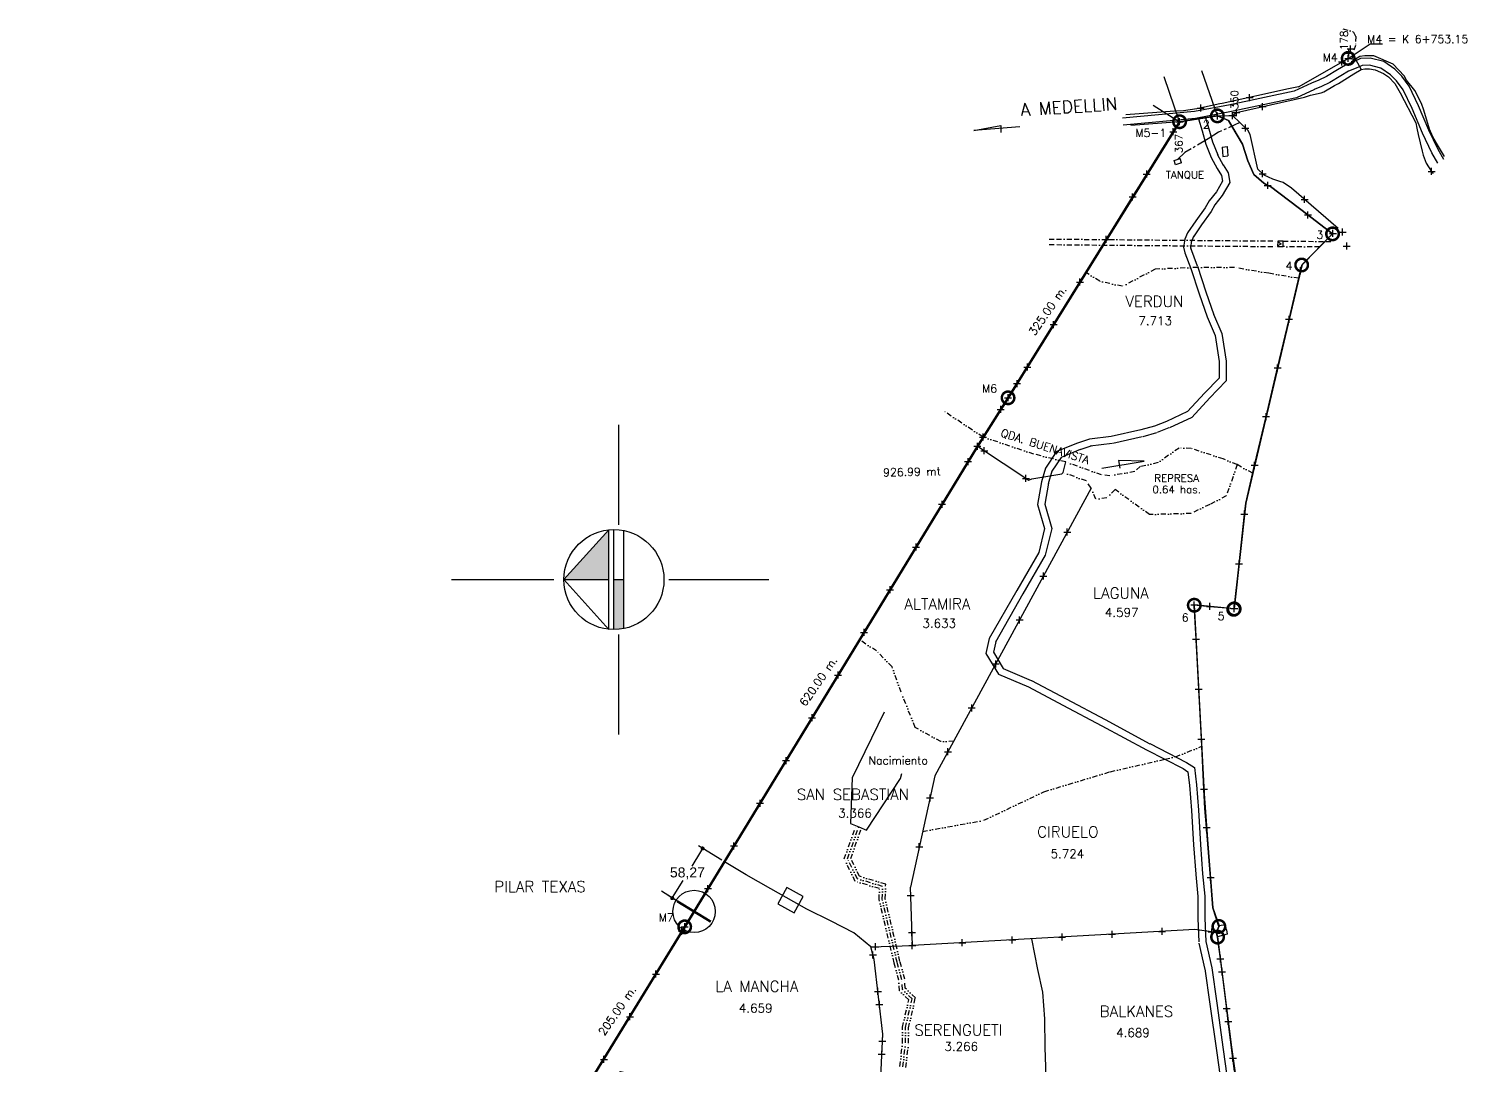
# Model space of a CAD drawing. Extents: x 14987 to 27544, y 5584 to 8136.
# Drawn here: x 22990 to 24429, y 7099 to 8136 of the extents above; entities that cross this region are included whole.
import ezdxf
from ezdxf.enums import TextEntityAlignment as Align

# ---------------------------------------------------------------- set-up
doc = ezdxf.new("R2010")
doc.units = 0
doc.header["$LTSCALE"] = 10
doc.header["$MEASUREMENT"] = 0
doc.header["$PDMODE"] = 2
doc.header["$PDSIZE"] = 3.5
for name, pattern in [('BORDER', [1.75, 0.5, -0.25, 0.5, -0.25, 0, -0.25]), ('CENTER', [2, 1.25, -0.25, 0.25, -0.25]), ('DIVIDE', [1.25, 0.5, -0.25, 0, -0.25, 0, -0.25])]:
    doc.linetypes.add(name, pattern=pattern)
doc.layers.get('0').update_dxf_attribs({"linetype": 'CONTINUOUS'})
doc.layers.get('Defpoints').update_dxf_attribs({"linetype": 'CONTINUOUS'})
for name, color, linetype in [('AREA', 2, 'CONTINUOUS'), ('CANO', 5, 'DIVIDE'), ('CERCO', 2, 'CONTINUOUS'), ('DIV-', 5, 'CONTINUOUS'), ('ENERGIA', 1, 'BORDER'), ('HOJA', 8, 'CONTINUOUS'), ('LIMITE', 6, 'CONTINUOUS'), ('MOJON', 2, 'CONTINUOUS'), ('MURO', 3, 'CONTINUOUS'), ('PL', 3, 'CONTINUOUS'), ('PUA', 1, 'CONTINUOUS'), ('r-100', 6, 'CONTINUOUS'), ('R-100B', 6, 'CONTINUOUS'), ('R60', 2, 'CONTINUOUS'), ('TUBERIA', 6, 'CENTER'), ('VIA', 4, 'CONTINUOUS')]:
    doc.layers.add(name, color=color, linetype=linetype)
doc.styles.add('ARIAL', font='arial.ttf')
doc.styles.add('SIMPLEX', font='simplex', dxfattribs={"height": 8})
doc.dimstyles.new('Arq 1000', dxfattribs={"dimscale": 5, "dimtxt": 2, "dimasz": 0.8, "dimexe": 1, "dimexo": 0.625, "dimgap": 0.2, "dimtad": 0, "dimtih": 1, "dimtoh": 1, "dimzin": 1, "dimtxsty": 'ARIAL', "dimblk": 'DOT', "dimcen": 2.5, "dimclrd": 1, "dimclre": 1, "dimclrt": 7, "dimadec": 0, "dimazin": 0, "dimtfac": 1, "dimtix": 1, "dimtmove": 2, "dimatfit": 3, "dimfxl": 1, "dimarcsym": 0})

# ---------------------------------------------------------------- blocks, each defined once
blk = doc.blocks.new('_DOT')
at = {"color": 0, "linetype": 'ByBlock'}
blk.add_line((-0.5, 0), (-1, 0), dxfattribs=at)
at = {"color": 0, "linetype": 'ByBlock', "const_width": 0.5}
blk.add_lwpolyline([(-0.25, 0, 1), (0.25, 0, 1)], format="xyb", close=True, dxfattribs=at)
blk = doc.blocks.new('*D13')
at = {"color": 1, "lineweight": -2, "transparency": 16777216}
for p, q in [((23662, 7312.8), (23653.1, 7298.4)), ((23683.2, 7304.5), (23659.8, 7318.8)), ((23635.7, 7269.9), (23644.5, 7284.3)), ((23652.7, 7254.8), (23629.4, 7269.1))]:
    blk.add_line(p, q, dxfattribs=at)
at = {"layer": 'Defpoints', "color": 0, "transparency": 16777216}
for p in [(23664, 7316.2), (23685.8, 7302.9), (23655.4, 7253.2)]:
    blk.add_point(p, dxfattribs=at)
at = {"color": 1, "lineweight": -2, "transparency": 16777216, "xscale": 4, "yscale": 4, "zscale": 4}
for p, rotation in [((23664, 7316.2), 58.52609365823916), ((23633.6, 7266.5), 238.5260936582391)]:
    blk.add_blockref('_DOT', p, dxfattribs=dict(at, rotation=rotation))
at = {"color": 7, "transparency": 16777216, "insert": (23648.8, 7291.3), "char_height": 10, "attachment_point": 5, "style": 'ARIAL'}
blk.add_mtext('58,27', dxfattribs=at)

msp = doc.modelspace()

# ---------------------------------------------------------------- hatches: boundary and pattern name
for points in [[(23570.334, 7634.797), (23536.195, 7597.055), (23570.334, 7597.055)], [(23570.334, 7597.055), (23536.195, 7597.055), (23525.334, 7585.048), (23570.334, 7585.048)], [(23585.334, 7585.048), (23575.334, 7585.048), (23575.334, 7535.048, 0.05038204), (23585.334, 7536.058)]]:
    msp.add_hatch(color=256).paths.add_polyline_path(points)

# ---------------------------------------------------------------- linework, layer by layer
at = {"color": 4}
for p, q in [((23580.334, 7639.797), (23580.334, 7739.797)), ((23525.334, 7585.048), (23570.334, 7634.797)), ((23570.334, 7535.298), (23570.334, 7634.797)), ((23575.334, 7535.048), (23575.334, 7635.048)), ((23585.334, 7536.058), (23585.334, 7634.038)), ((23412.834, 7585.048), (23515.334, 7585.048)), ((23570.334, 7535.298), (23525.334, 7585.048)), ((23525.334, 7585.048), (23570.334, 7585.048)), ((23575.334, 7585.048), (23585.334, 7585.048)), ((23630.334, 7585.048), (23730.334, 7585.048)), ((23580.334, 7430.298), (23580.334, 7530.298))]:
    msp.add_line(p, q, dxfattribs=at)
msp.add_circle((23575.334, 7585.048), 50, dxfattribs=at)
msp.add_point((23747.398, 7404.133))
at = {"layer": 'AREA'}
for p in [(24310.106, 8111.52), (24311.858, 8115.694), (24309.553, 8106.252), (24197.8, 8052.11), (24140.919, 8042.891), (24178.698, 8048.731), (24193.722, 8049.028), (24392.881, 7993.253), (24093.888, 7967.655), (23978.489, 7781.042), (23944.451, 7727.596), (23938.814, 7718.312), (24155.663, 7559.685), (24171.196, 7558.142)]:
    msp.add_point(p, dxfattribs=at)
at = {"layer": 'AREA', "color": 2}
for p in [(24294.269, 7931.16), (24195.537, 7556.013)]:
    msp.add_point(p, dxfattribs=at)
at = {"layer": 'CANO'}
for points in [[(24304.272, 8135.859), (24314.446, 8132.967), (24317.01, 8128.149), (24316.869, 8119.246), (24313.955, 8110.464), (24312.82, 8102.671)], [(23861.263, 7098.274), (23863.887, 7121.958), (23863.847, 7137.4), (23870.167, 7164.775), (23860.812, 7173.967), (23860.179, 7184.432), (23855.538, 7201.7), (23840.505, 7265.138), (23840.927, 7276.082), (23816.646, 7283.302), (23805.607, 7305.735), (23817.273, 7338.765)], [(23864.216, 7097.681), (23866.888, 7121.797), (23866.848, 7137.062), (23873.468, 7165.738), (23863.737, 7175.299), (23863.156, 7184.917), (23858.447, 7202.436), (23843.519, 7265.431), (23844.015, 7278.294), (23818.759, 7285.804), (23808.857, 7305.927), (23820.102, 7337.766)], [(23867.168, 7097.087), (23869.888, 7121.635), (23869.849, 7136.724), (23876.769, 7166.7), (23866.662, 7176.63), (23866.132, 7185.401), (23861.355, 7203.171), (23846.532, 7265.725), (23847.102, 7280.505), (23820.871, 7288.305), (23812.106, 7306.118), (23822.93, 7336.767)]]:
    msp.add_lwpolyline(points, dxfattribs=at)
at = {"layer": 'CANO', "color": 152, "true_color": 0x2a7dc6}
for points in [[(24260.178, 7886.326), (24230.241, 7891.36), (24195.703, 7897.167), (24159.194, 7897.167), (24116.655, 7895.508), (24083.735, 7878.32), (24061.196, 7883.358), (24047.136, 7892.052)], [(24214.088, 7691.37), (24198.598, 7699.993), (24184.624, 7705.722), (24152.515, 7716.211), (24140.357, 7716.591), (24119.445, 7702.003), (24101.648, 7698.074), (24096.063, 7693.088), (24071.273, 7688.877), (24062.898, 7689.782), (24027.153, 7702.681), (23995.342, 7710.536), (23944.451, 7727.596), (23904.655, 7753.927)], [(24198.598, 7699.993), (24187.594, 7668.668), (24171.101, 7660.234), (24152.504, 7651.24), (24110.883, 7650.095), (24076.544, 7674.991), (24068.038, 7666.698), (24057.232, 7665.504), (24052.445, 7676.508), (24047.694, 7683.687), (24024.669, 7692.1)], [(23915.103, 7423.469), (23902.205, 7423.026), (23876.663, 7437.198), (23862.387, 7472.485), (23853.478, 7497.787), (23838.004, 7513.717), (23820.882, 7524.744)], [(23884.011, 7333.177), (23945.238, 7344.318), (24005.342, 7372.918), (24071.648, 7392.937), (24126.173, 7405.371), (24136.753, 7407.784), (24163.081, 7418.312)]]:
    msp.add_lwpolyline(points, dxfattribs=at)
at = {"layer": 'CERCO'}
for p, q in [((24316.752, 8105.395), (24322.526, 8095.154)), ((24140.919, 8042.891), (24125.464, 8087.838)), ((24178.698, 8048.731), (24163.243, 8093.678)), ((24159.808, 8045.811), (24163.375, 8033.848)), ((24166.516, 8047.811), (24170.084, 8035.848)), ((24178.698, 8048.731), (24193.722, 8049.028)), ((24163.375, 8033.848), (24167.252, 8020.469)), ((24170.099, 8035.796), (24173.884, 8022.735)), ((24167.252, 8020.469), (24172.539, 8007.091)), ((24173.884, 8022.735), (24179.049, 8009.663)), ((24172.539, 8007.091), (24178.531, 7996.177)), ((24178.675, 8010.459), (24184.667, 7999.545)), ((24184.532, 7999.781), (24189.409, 7991.662)), ((24183.818, 7983.502), (24177.826, 7972.94)), ((24178.531, 7996.177), (24182.761, 7989.135)), ((24182.761, 7989.135), (24183.818, 7983.502)), ((24189.409, 7991.662), (24191.17, 7982.276)), ((24177.826, 7972.94), (24170.425, 7963.786)), ((24183.631, 7968.986), (24176.258, 7959.867)), ((24191.17, 7982.276), (24183.631, 7968.986)), ((24166.548, 7956.745), (24157.031, 7943.719)), ((24170.425, 7963.786), (24166.548, 7956.745)), ((24176.258, 7959.867), (24172.464, 7952.977)), ((24157.031, 7943.719), (24148.925, 7931.748)), ((24172.464, 7952.977), (24162.757, 7939.69)), ((24146.105, 7925.411), (24144.695, 7917.314)), ((24148.925, 7931.748), (24146.105, 7925.411)), ((24155.32, 7928.903), (24152.501, 7922.566)), ((24162.757, 7939.69), (24154.721, 7927.823)), ((24144.695, 7917.314), (24146.105, 7911.681)), ((24146.105, 7911.681), (24152.113, 7896.272)), ((24151.486, 7919.013), (24152.896, 7913.38)), ((24153.001, 7924.21), (24151.684, 7916.642)), ((24151.684, 7916.642), (24158.635, 7898.815)), ((24158.753, 7898.488), (24167.303, 7872.867)), ((24152.113, 7896.272), (24160.663, 7870.651)), ((24160.663, 7870.651), (24168.555, 7847.658)), ((24167.284, 7872.924), (24175.176, 7849.931)), ((24168.555, 7847.658), (24176.447, 7829.264)), ((24174.988, 7850.418), (24183.235, 7831.195)), ((24176.447, 7829.264), (24180.393, 7802.986)), ((24183.235, 7831.195), (24187.393, 7803.509)), ((24180.393, 7802.986), (24180.393, 7786.563)), ((24187.393, 7803.509), (24187.393, 7783.752)), ((24180.393, 7786.563), (24165.924, 7771.453)), ((24187.393, 7783.752), (24170.98, 7766.612)), ((24165.924, 7771.453), (24148.825, 7753.059)), ((24148.825, 7753.059), (24127.779, 7743.204)), ((24171.051, 7766.687), (24153.025, 7747.296)), ((24115.941, 7738.606), (24102.13, 7734.664)), ((24127.779, 7743.204), (24115.941, 7738.606)), ((24153.025, 7747.296), (24130.748, 7736.865)), ((24050.832, 7725.467), (24038.994, 7721.525)), ((24072.535, 7728.095), (24050.832, 7725.467)), ((24102.13, 7734.664), (24072.535, 7728.095)), ((24103.647, 7727.831), (24074.052, 7721.261)), ((24117.862, 7731.875), (24104.051, 7727.933)), ((24130.314, 7736.679), (24118.476, 7732.081)), ((24017.949, 7712.985), (24006.768, 7696.562)), ((24038.994, 7721.525), (24017.949, 7712.985)), ((24041.626, 7715.039), (24022.543, 7707.295)), ((24053.044, 7718.825), (24041.206, 7714.884)), ((24073.377, 7721.146), (24051.674, 7718.518)), ((24006.768, 7696.562), (24002.822, 7682.766)), ((24022.543, 7707.295), (24013.189, 7693.554)), ((24002.822, 7682.766), (23998.906, 7660.203)), ((24009.719, 7681.569), (24006.078, 7660.586)), ((24013.189, 7693.554), (24009.553, 7680.841)), ((23998.906, 7660.203), (24005.795, 7636.118)), ((24006.078, 7660.586), (24013.03, 7636.28)), ((24005.795, 7636.118), (24000.055, 7612.034)), ((24013.03, 7636.28), (24006.628, 7609.42)), ((24000.055, 7612.034), (23978.24, 7574.186)), ((24006.628, 7609.42), (23984.304, 7570.691)), ((23978.24, 7574.186), (23950.684, 7526.017)), ((23984.316, 7570.711), (23956.76, 7522.541)), ((23950.684, 7526.017), (23947.24, 7511.108)), ((23957.504, 7524.442), (23954.704, 7512.32)), ((23947.24, 7511.108), (23959.869, 7490.464)), ((23954.704, 7512.32), (23964.666, 7496.036)), ((23964.666, 7496.036), (23992.446, 7484.296)), ((23959.869, 7490.464), (23989.721, 7477.848)), ((23993.013, 7484.026), (24027.457, 7465.676)), ((23989.721, 7477.848), (24024.166, 7459.498)), ((24027.438, 7465.686), (24066.476, 7445.042)), ((24024.166, 7459.498), (24063.203, 7438.854)), ((24063.203, 7438.854), (24107.981, 7414.769)), ((24066.519, 7445.019), (24111.297, 7420.934)), ((24107.981, 7414.769), (24144.364, 7395.973)), ((24111.194, 7420.988), (24147.817, 7402.069))]:
    msp.add_line(p, q, dxfattribs=at)
for points in [[(24259.808, 8077.906), (24309.553, 8106.252)], [(24309.553, 8106.252), (24316.752, 8105.395)], [(24405.829, 8008.139), (24397.96, 8021.396), (24394.055, 8027.888), (24390.878, 8035.555), (24385.308, 8054.541), (24382.907, 8061.084), (24376.19, 8074.232), (24367.93, 8084.501), (24365.425, 8088.769), (24354.55, 8100.395), (24335.149, 8108.847), (24326.167, 8108.703), (24321.021, 8108.076), (24316.752, 8105.395), (24312.82, 8102.671)], [(24299.372, 7936.054), (24252.886, 7976.468), (24244.534, 7982.014), (24241.079, 7983.056), (24234.205, 7985.512), (24225.475, 7989.313), (24219.285, 7995.459), (24211.373, 8030.02), (24209.209, 8034.335), (24193.722, 8049.028), (24197.8, 8052.11), (24265.689, 8067.563), (24271.68, 8069.523), (24282.401, 8071.882), (24285.237, 8072.96), (24295.833, 8079.121), (24299.921, 8081.247), (24315.222, 8090.92), (24322.526, 8095.154), (24326.163, 8095.841), (24330.752, 8095.743), (24336.573, 8094.675), (24344.848, 8091.183), (24349.836, 8087.769), (24356.131, 8081.214), (24361.594, 8071.902), (24377.03, 8041.815), (24378.092, 8036.489), (24379.644, 8030.195), (24383.619, 8013.435), (24384.605, 8009.402), (24387.628, 8001.302), (24392.881, 7993.253), (24394.424, 7991.235)], [(24259.808, 8077.906), (24249.967, 8075.741), (24183.613, 8061.072), (24181.101, 8060.646), (24158.315, 8055.718), (24144.914, 8053.924), (24135.825, 8053.384)], [(24135.825, 8053.384), (24087.251, 8049.731)], [(24140.919, 8042.891), (24092.345, 8039.238)], [(24178.698, 8048.731), (24140.919, 8042.891), (24093.888, 7967.655)], [(24203.977, 8020.356), (24200.956, 8026.168), (24189.838, 8044.085), (24178.698, 8048.731)], [(24293.923, 7930.709), (24231.826, 7978.275), (24228.981, 7979.206), (24225.033, 7981.418), (24215.24, 7990.137), (24209.128, 8003.794), (24203.977, 8020.356)], [(24093.888, 7967.655), (23978.489, 7781.042), (23944.451, 7727.596)], [(23944.451, 7727.596), (23938.814, 7718.312), (23990.305, 7684.345), (23993.134, 7685.784), (24023.315, 7690.914), (24024.669, 7692.1), (24027.153, 7702.681)], [(23838.991, 7037.54), (23582.021, 7092.902), (23543.458, 7069.395), (23938.814, 7718.312)], [(24052.445, 7676.508), (23896.251, 7388.736), (23871.771, 7277.618)], [(24195.508, 7555.727), (24155.663, 7559.685), (24166.208, 7358.733)], [(23845.533, 7452.372), (23813.688, 7386.764), (23812, 7341.054), (23820.102, 7337.766), (23828, 7334.541), (23861.79, 7386.221), (23863.358, 7391.122)], [(24166.339, 7356.236), (24174.304, 7256.827), (24180.365, 7238.262)], [(24187.784, 7234.831), (24188.673, 7230.314), (24178.921, 7227.84), (24197.216, 7083.143), (24216.408, 6966.017), (24139.517, 6977.038), (23968.359, 7013.507), (23897.128, 7031.978), (23838.991, 7037.54), (23840.215, 7044.854), (23844.093, 7130.472), (23835.614, 7205.018), (23832.067, 7217.816), (23873.766, 7219.127), (23871.771, 7277.618)], [(24178.921, 7227.84), (24177.543, 7232.191), (24156.076, 7235.087), (23873.766, 7219.127)], [(24187.784, 7234.831), (24186.913, 7239.755), (24180.471, 7238.92), (24177.543, 7232.191)]]:
    msp.add_lwpolyline(points, dxfattribs=at)
at = {"layer": 'CERCO', "color": 2}
msp.add_lwpolyline([(24294.269, 7931.16), (24263.417, 7900.027), (24207.04, 7661.556), (24195.505, 7555.727)], dxfattribs=at)
at = {"layer": 'DIV-'}
for points in [[(23832.067, 7217.816), (23815.139, 7231.734), (23792.513, 7243.342), (23768.336, 7255.57), (23755.155, 7262.768), (23732.072, 7275.691), (23707.469, 7289.928), (23695.885, 7296.735), (23685.734, 7302.919)], [(24005.396, 7004.135), (24007.335, 7031.75), (24009.274, 7059.365), (24007.981, 7078.081), (24006.689, 7117.127), (24006.08, 7145.666), (24004.104, 7172.307), (23999.257, 7195.057), (23993.239, 7225.881)]]:
    msp.add_lwpolyline(points, dxfattribs=at)
msp.add_lwpolyline([(23739.364, 7260.87), (23755.684, 7251.958), (23764.585, 7268.258), (23748.264, 7277.17)], close=True, dxfattribs=at)
at = {"layer": 'ENERGIA'}
for p, q in [((24010.488, 7925.59), (24239.032, 7923.588)), ((24010.638, 7920.038), (24238.983, 7918.038)), ((24238.983, 7918.038), (24244.582, 7923.539)), ((24239.032, 7923.588), (24244.533, 7917.989)), ((24280.902, 7917.671), (24244.533, 7917.989)), ((24244.582, 7923.539), (24293.854, 7923.108))]:
    msp.add_line(p, q, dxfattribs=at)
at = {"layer": 'HOJA'}
msp.add_lwpolyline([(23538.902, 7063.063), (23646.071, 7237.819), (23741.136, 7393.853), (23829.56, 7538.989), (23938.814, 7718.312), (23969.43, 7766.817), (24140.919, 8042.891), (24178.698, 8048.731), (24189.838, 8044.085), (24203.977, 8020.356), (24209.128, 8003.794), (24215.24, 7990.137), (24225.033, 7981.418), (24228.981, 7979.206), (24231.826, 7978.275), (24269.187, 7949.657), (24293.866, 7930.753), (24263.417, 7900.027), (24207.04, 7661.556), (24195.537, 7556.013), (24195.508, 7555.727), (24155.663, 7559.685), (24165.325, 7375.548), (24169.18, 7320.778), (24174.304, 7256.827), (24180.471, 7238.92), (24177.684, 7232.516), (24178.889, 7227.554), (24192.868, 7117.528), (24200.035, 7065.937)], dxfattribs=at)
msp.add_lwpolyline([(23538.902, 7063.063), (23646.071, 7237.819), (23741.136, 7393.853), (23829.56, 7538.989), (23938.814, 7718.312), (23969.43, 7766.817), (24140.919, 8042.891), (24178.698, 8048.731), (24189.838, 8044.085), (24203.977, 8020.356), (24209.128, 8003.794), (24215.24, 7990.137), (24225.033, 7981.418), (24228.981, 7979.206), (24231.826, 7978.275), (24269.187, 7949.657), (24293.866, 7930.753), (24263.417, 7900.027), (24207.04, 7661.556), (24195.537, 7556.013), (24195.508, 7555.727), (24155.663, 7559.685), (24165.325, 7375.548), (24169.18, 7320.778), (24174.304, 7256.827), (24180.471, 7238.92), (24177.684, 7232.516), (24178.889, 7227.554), (24192.868, 7117.528), (24200.035, 7065.937)], dxfattribs=at)
at = {"layer": 'LIMITE'}
msp.add_line((24114.638, 8059.319), (24140.919, 8042.891), dxfattribs=at)
msp.add_lwpolyline([(23538.902, 7063.063), (23565.295, 7105.237), (23591.31, 7147.937), (23617.325, 7190.636), (23646.071, 7237.819), (23669.354, 7276.035), (23695.369, 7318.734), (23721.384, 7361.433), (23747.398, 7404.133), (23773.413, 7446.832), (23799.428, 7489.531), (23825.443, 7532.231), (23851.458, 7574.93), (23877.472, 7617.629), (23903.487, 7660.328), (23929.502, 7703.028), (23938.814, 7718.312), (23944.802, 7727.363), (23962.057, 7755.241), (23969.43, 7766.817), (23978.489, 7781.042), (23988.698, 7797.551), (24014.995, 7840.077), (24041.293, 7882.603), (24067.59, 7925.129), (24093.888, 7967.655), (24108.175, 7990.51), (24134.678, 8032.908), (24140.919, 8042.891)], dxfattribs=at)
at = {"layer": 'MOJON'}
for p, q in [((24144.364, 7395.973), (24149.348, 7392.891)), ((24147.817, 7402.069), (24155.904, 7397.067)), ((24155.904, 7397.067), (24157.929, 7379.875)), ((24149.348, 7392.891), (24150.977, 7379.056)), ((24150.951, 7379.316), (24152.976, 7354.034)), ((24157.929, 7379.875), (24159.954, 7354.593)), ((24152.966, 7354.181), (24154.991, 7319.798)), ((24159.954, 7354.593), (24161.979, 7320.209)), ((24154.995, 7319.727), (24157.02, 7290.4)), ((24161.979, 7320.209), (24164.003, 7290.882)), ((24157.032, 7290.248), (24159.057, 7268)), ((24164.003, 7290.882), (24166.028, 7268.634)), ((24159.028, 7268.634), (24159.028, 7246.386)), ((24166.028, 7268.634), (24166.028, 7246.386)), ((24159.035, 7246.082), (24160.047, 7222.822)), ((24166.028, 7246.386), (24167.041, 7223.127)), ((24160.22, 7221.551), (24166.295, 7195.258)), ((24167.041, 7223.127), (24173.115, 7196.833))]:
    msp.add_line(p, q, dxfattribs=at)
at = {"layer": 'MOJON', "const_width": 2.5}
for points in [[(24309.553, 8100.002, 1), (24309.553, 8112.502, 1)], [(24178.698, 8042.481, 1), (24178.698, 8054.981, 1)], [(24140.919, 8036.641, 1), (24140.919, 8049.141, 1)], [(24293.866, 7924.503, 1), (24293.866, 7937.003, 1)], [(24263.014, 7893.37, 1), (24263.014, 7905.87, 1)], [(23969.43, 7760.567, 1), (23969.43, 7773.067, 1)], [(24155.631, 7553.149, 1), (24155.631, 7565.649, 1)], [(24195.103, 7549.071, 1), (24195.103, 7561.571, 1)], [(24195.505, 7549.477, 1), (24195.505, 7561.977, 1)], [(23646.071, 7231.569, 1), (23646.071, 7244.069, 1)], [(24178.889, 7221.304, 1), (24178.889, 7233.804, 1)], [(24180.256, 7231.963, 1), (24180.256, 7244.463, 1)]]:
    msp.add_lwpolyline(points, format="xyb", close=True, dxfattribs=at)
at = {"layer": 'MOJON', "color": 84, "true_color": 0x32a00e, "const_width": 2.5}
msp.add_lwpolyline([(23655.552, 7253.142), (23741.243, 7393.792), (23829.668, 7538.927), (23938.921, 7718.25), (23969.537, 7766.756), (24141.026, 8042.829)], dxfattribs=at)
at = {"layer": 'MOJON', "color": 12, "true_color": 0xd10000, "const_width": 2.5}
for points in [[(23638.714, 7263.329), (23672.155, 7242.956)], [(23082.643, 6531.398), (23082.628, 6531.42), (23082.822, 6531.218), (23082.625, 6531.417), (23321.71, 6761.934), (23539.009, 7063.001), (23646.179, 7237.757), (23655.552, 7253.142)]]:
    msp.add_lwpolyline(points, dxfattribs=at)
at = {"layer": 'MOJON'}
for points in [[(24166.184, 7195.853), (24171.199, 7160.415), (24177.737, 7114.215), (24186.381, 7051.814), (24197.597, 6989.169), (24208.435, 6950.462), (24266.286, 6904.754), (24294.558, 6875.905), (24303.505, 6861.622), (24320.241, 6830.831), (24343.25, 6804.814), (24360.256, 6788.976), (24365.935, 6777.626), (24372.081, 6743.497), (24374.875, 6704.592), (24376.572, 6664.646), (24377.269, 6648.215), (24375.888, 6631.65), (24371.546, 6615.64), (24365.209, 6598.267), (24365.267, 6590.304), (24366.921, 6574.232), (24372.985, 6543.62), (24379.819, 6520.967)], [(24173.115, 7196.833), (24178.13, 7161.396), (24184.669, 7115.185), (24193.296, 7052.912), (24204.428, 6990.733), (24214.561, 6954.542), (24270.974, 6909.971), (24300.088, 6880.263), (24309.552, 6865.155), (24326.011, 6834.873), (24348.269, 6809.705), (24365.951, 6793.238), (24372.646, 6779.858), (24379.036, 6744.37), (24381.865, 6704.991), (24383.565, 6664.943), (24384.282, 6648.072), (24382.81, 6630.433), (24378.224, 6613.521), (24372.218, 6597.055), (24372.264, 6590.688), (24373.885, 6574.948), (24377, 6544.682), (24383.709, 6521.887)]]:
    msp.add_lwpolyline(points, dxfattribs=at)
for p in [(23969.43, 7766.817), (23646.071, 7237.819)]:
    msp.add_point(p, dxfattribs=at)
at = {"layer": 'MURO', "color": 3}
for p, q in [((24183.662, 8017.61), (24188.527, 8018.017)), ((24183.662, 8017.61), (24184.271, 8008.288)), ((24188.527, 8018.017), (24189.136, 8008.695)), ((24135.44, 8004.04), (24141.558, 8006.084)), ((24136.852, 7999.814), (24135.44, 8004.04)), ((24142.97, 8001.858), (24136.852, 7999.814)), ((24142.97, 8001.858), (24141.558, 8006.084)), ((24184.271, 8008.288), (24189.136, 8008.695))]:
    msp.add_line(p, q, dxfattribs=at)
at = {"layer": 'MURO'}
msp.add_line((23622.746, 7273.65), (23655.552, 7253.142), dxfattribs=at)
for points in [[(23620.626, 7196.054), (23646.071, 7237.819), (23669.354, 7276.035), (23695.369, 7318.734), (23721.384, 7361.433), (23747.398, 7404.133), (23773.413, 7446.832), (23799.428, 7489.531), (23825.443, 7532.231), (23851.458, 7574.93), (23877.472, 7617.629), (23903.487, 7660.328), (23929.502, 7703.028), (23938.814, 7718.312), (23944.802, 7727.363), (23962.057, 7755.241), (23969.43, 7766.817), (23978.489, 7781.042), (23988.698, 7797.551), (24014.995, 7840.077), (24041.293, 7882.603), (24067.566, 7925.09), (24093.888, 7967.655), (24108.175, 7990.51), (24134.678, 8032.908), (24140.919, 8042.891)], [(23620.626, 7196.054), (23591.31, 7147.937), (23565.295, 7105.237), (23538.902, 7063.063), (23514.256, 7028.808), (23485.054, 6988.222), (23455.853, 6947.635), (23426.651, 6907.048), (23408.273, 6881.505), (23378.918, 6841.028), (23347.375, 6797.532), (23321.603, 6761.996), (23285.593, 6727.307), (23249.584, 6692.618), (23213.575, 6657.929), (23177.565, 6623.24), (23141.556, 6588.551), (23105.546, 6553.862), (23081.398, 6530.295), (23070.228, 6518.488), (23035.866, 6482.167), (23001.504, 6445.845), (22990.209, 6433.905)]]:
    msp.add_lwpolyline(points, dxfattribs=at)
at = {"layer": 'MURO', "color": 3}
msp.add_lwpolyline([(24244.533, 7917.989), (24244.582, 7923.539), (24239.032, 7923.588), (24238.983, 7918.038)], close=True, dxfattribs=at)
at = {"layer": 'MURO'}
msp.add_circle((23655.552, 7253.142), 21.164, dxfattribs=at)
at = {"layer": 'PL'}
for points in [[(24140.919, 8042.891), (24134.678, 8032.908), (24108.175, 7990.51), (24093.888, 7967.655), (24067.59, 7925.129), (24041.293, 7882.603), (24014.995, 7840.077), (23988.698, 7797.551), (23978.489, 7781.042), (23969.43, 7766.817), (23962.057, 7755.241), (23944.451, 7727.596), (23938.814, 7718.312), (23929.502, 7703.028), (23903.487, 7660.328), (23877.472, 7617.629), (23851.458, 7574.93), (23825.443, 7532.231), (23799.428, 7489.531), (23773.413, 7446.832), (23747.398, 7404.133), (23721.384, 7361.433), (23695.369, 7318.734), (23669.354, 7276.035), (23646.071, 7237.819), (23617.325, 7190.636), (23591.31, 7147.937), (23565.295, 7105.237), (23538.902, 7063.063)], [(24195.897, 7093.573), (24194.255, 7106.561), (24189.625, 7143.178), (24188.068, 7155.491), (24183.353, 7192.783), (24181.711, 7205.771), (24178.889, 7227.554), (24177.684, 7232.516), (24180.256, 7238.213), (24174.304, 7256.827), (24171.87, 7287.2), (24167.877, 7337.04), (24166.339, 7356.236), (24165.325, 7375.548), (24162.705, 7425.479), (24160.085, 7475.41), (24157.465, 7525.342), (24155.663, 7559.685), (24171.196, 7558.142), (24195.537, 7556.013), (24200.417, 7600.79), (24205.834, 7650.496), (24207.04, 7661.556), (24215.984, 7699.388), (24227.487, 7748.046), (24238.99, 7796.705), (24250.494, 7845.364), (24263.014, 7899.62), (24293.866, 7930.753), (24269.187, 7949.657), (24231.826, 7978.275), (24229.034, 7979.188), (24225.033, 7981.418), (24215.24, 7990.137), (24209.128, 8003.794), (24203.977, 8020.356), (24193.339, 8038.442), (24189.838, 8044.085), (24178.698, 8048.731)]]:
    msp.add_lwpolyline(points, dxfattribs=at)
at = {"layer": 'PUA'}
for p in [(24303.25, 8102.66), (24210.984, 8067.123), (24162.12, 8056.541), (24223.952, 8058.062), (24134.678, 8032.908), (24206.828, 8036.593), (24108.175, 7990.51), (24223.852, 7990.923), (24229.034, 7979.188), (24265.91, 7965.144), (24269.187, 7949.657), (24067.59, 7925.129), (24303.872, 7932.62), (24308.085, 7918.476), (24261.997, 7894.023), (24041.293, 7882.603), (24014.995, 7840.077), (24250.494, 7845.364), (23988.698, 7797.551), (24238.99, 7796.705), (23962.057, 7755.241), (24227.487, 7748.046), (23945.61, 7713.828), (23929.502, 7703.028), (24215.984, 7699.388), (23987.347, 7686.296), (23903.487, 7660.328), (24205.834, 7650.496), (24028.593, 7632.564), (23877.472, 7617.629), (24200.417, 7600.79), (24004.742, 7588.62), (23851.458, 7574.93), (23980.89, 7544.675), (23825.443, 7532.231), (24157.465, 7525.342), (23957.038, 7500.731), (23799.428, 7489.531), (24160.085, 7475.41), (23933.187, 7456.787), (23773.413, 7446.832), (24162.705, 7425.479), (23909.335, 7412.842), (24165.325, 7375.548), (23721.384, 7361.433), (23891.394, 7366.693), (24167.877, 7337.04), (23695.369, 7318.734), (23880.637, 7317.864), (23669.354, 7276.035), (24171.87, 7287.2), (23872.065, 7268.991), (23643.339, 7233.335), (23873.323, 7232.103), (24123.367, 7233.237), (24173.16, 7232.782), (23836.768, 7217.963), (23873.659, 7219.123), (23923.686, 7221.949), (23973.606, 7224.771), (24023.526, 7227.593), (24073.447, 7230.415), (23834.307, 7209.733), (24181.711, 7205.771), (23617.325, 7190.636), (24183.353, 7192.783), (23839.232, 7173.207), (23840.711, 7160.2), (23591.31, 7147.937), (24187.983, 7156.166), (24189.625, 7143.178), (23843.776, 7123.489), (23565.295, 7105.237), (23843.184, 7110.412), (24194.255, 7106.561)]:
    msp.add_point(p, dxfattribs=at)
at = {"layer": 'R60', "color": 1}
msp.add_lwpolyline([(24309.553, 8106.252), (24331.392, 8120.66), (24343.792, 8120.66)], dxfattribs=at)
at = {"layer": 'R60'}
for points in [[(23981.055, 8037.654), (23935.198, 8034.085), (23962.203, 8039.183), (23962.203, 8032.045)], [(24063.308, 7696.41), (24105.644, 7703.471), (24079.772, 7704.256), (24081.34, 7696.41)]]:
    msp.add_lwpolyline(points, dxfattribs=at)
at = {"layer": 'TUBERIA', "color": 5}
msp.add_lwpolyline([(24201.167, 8041.963), (24179.707, 8032.31), (24169.544, 8025.849), (24146.343, 8012.054), (24138.976, 8005.187)], dxfattribs=at)
at = {"layer": 'VIA'}
for points in [[(24405.264, 8005.087), (24399.487, 8015.195), (24390.245, 8034.481), (24379.81, 8058.9), (24370.481, 8078.353), (24363.262, 8088.47), (24356.201, 8095.307), (24345.096, 8103.005), (24331.413, 8106.378), (24321.941, 8105.966), (24314.71, 8102.811), (24306.742, 8099.62), (24298.719, 8094.749), (24287.745, 8088.195), (24280.071, 8084.489), (24272.903, 8081.473)], [(24399.309, 8001.398), (24393.283, 8011.941), (24383.867, 8031.591), (24373.432, 8056.009), (24364.431, 8074.78), (24357.934, 8083.884), (24351.742, 8089.88), (24342.168, 8096.517), (24330.713, 8099.341), (24323.546, 8099.029), (24317.411, 8096.352), (24309.88, 8093.336), (24302.33, 8088.752), (24291.068, 8082.026), (24282.952, 8078.107), (24275.617, 8075.02)], [(24272.903, 8081.473), (24255.491, 8073.359), (24191.602, 8059.899), (24155.734, 8053.169), (24083.999, 8046.44)], [(24275.859, 8075.128), (24257.72, 8066.674), (24192.969, 8053.033), (24156.709, 8046.23), (24084.653, 8039.47)]]:
    msp.add_lwpolyline(points, dxfattribs=at)

# ---------------------------------------------------------------- texts
at = {"layer": 'AREA', "style": 'SIMPLEX'}
for s, p in [('178', (24309.057, 8114.69)), ('350', (24199.562, 8055.218)), ('367', (24143.9, 8011.435))]:
    msp.add_text(s, height=7.5, rotation=90, dxfattribs=at).set_placement(p)
at = {"layer": 'MOJON', "color": 132, "true_color": 0x1dc3c9, "style": 'SIMPLEX'}
msp.add_text('926.99 mt', height=8, rotation=1.241982, dxfattribs=at).set_placement((23873.356, 7688.78), align=Align.CENTER)
at = {"layer": 'r-100', "style": 'SIMPLEX'}
for s, p in [('VERDUN', (24115.78, 7857.662)), ('ALTAMIRA', (23898.766, 7555.249)), ('LAGUNA', (24082.266, 7565.98)), ('SAN SEBASTIAN', (23814.33, 7364.724)), ('CIRUELO', (24029.148, 7327.254)), ('PILAR TEXAS', (23501.374, 7272.608)), ('LA MANCHA', (23718.252, 7172.784)), ('BALKANES', (24097.889, 7147.819)), ('SERENGUETI', (23919.787, 7129.095))]:
    msp.add_text(s, height=11, dxfattribs=at).set_placement(p, align=Align.CENTER)
at = {"layer": 'R-100B', "style": 'SIMPLEX'}
for s, p in [('7.713', (24116.521, 7839.524)), ('4.597', (24083.006, 7547.842)), ('3.633', (23900.604, 7536.937)), ('3.366', (23816.364, 7347.198)), ('5.724', (24028.762, 7306.506)), ('4.659', (23717.092, 7152.114)), ('4.689', (24094.341, 7127.609)), ('3.266', (23922.586, 7113.824))]:
    msp.add_text(s, height=8.7262, dxfattribs=at).set_placement(p, align=Align.CENTER)
at = {"layer": 'R60', "style": 'SIMPLEX'}
for s, height, p in [('M4 = K 6+753.15', 8, (24379.017, 8121.563)), ('M4', 8, (24291.516, 8103.238)), ('2', 8, (24167.713, 8036.04)), ('M5-1', 8, (24112.111, 8027.766)), ('TANQUE', 7.504, (24146.284, 7986.08)), ('3', 8, (24281.169, 7925.776)), ('4', 8, (24250.317, 7894.643)), ('M6', 8, (23950.932, 7772.135)), ('REPRESA', 7.504, (24138.018, 7682.702)), ('0.64 has.', 7.504, (24138.018, 7671.415)), ('5', 8, (24182.406, 7544.526)), ('6', 8, (24146.437, 7543.072)), ('Nacimiento', 8, (23859.58, 7400.201)), ('M7', 8, (23627.573, 7243.137))]:
    msp.add_text(s, height=height, dxfattribs=at).set_placement(p, align=Align.CENTER)
for s, height, rotation, p in [('A MEDELLIN', 12.48, 3.643033, (24030.624, 8051.697)), ('325.00 m.', 8, 55.41691, (24012.257, 7851.727)), ('QDA. BUENAVISTA', 8, 342.217437, (24005.247, 7714.437)), ('620.00 m.', 8, 55.41691, (23783.011, 7481.002)), ('205.00 m.', 8, 55.41691, (23581.9, 7151.69))]:
    msp.add_text(s, height=height, rotation=rotation, dxfattribs=at).set_placement(p, align=Align.CENTER)

# ---------------------------------------------------------------- dimensions: what is measured, and where the dimension line sits
dim = msp.add_aligned_dim(p1=(23655.414, 7253.155), p2=(23685.84, 7302.855), distance=25.551, dimstyle='Arq 1000')
dim.commit()
dim.dimension.update_dxf_attribs({"geometry": '*D13', "text_midpoint": (23648.835, 7291.345)})

doc.saveas('drawing.dxf')
